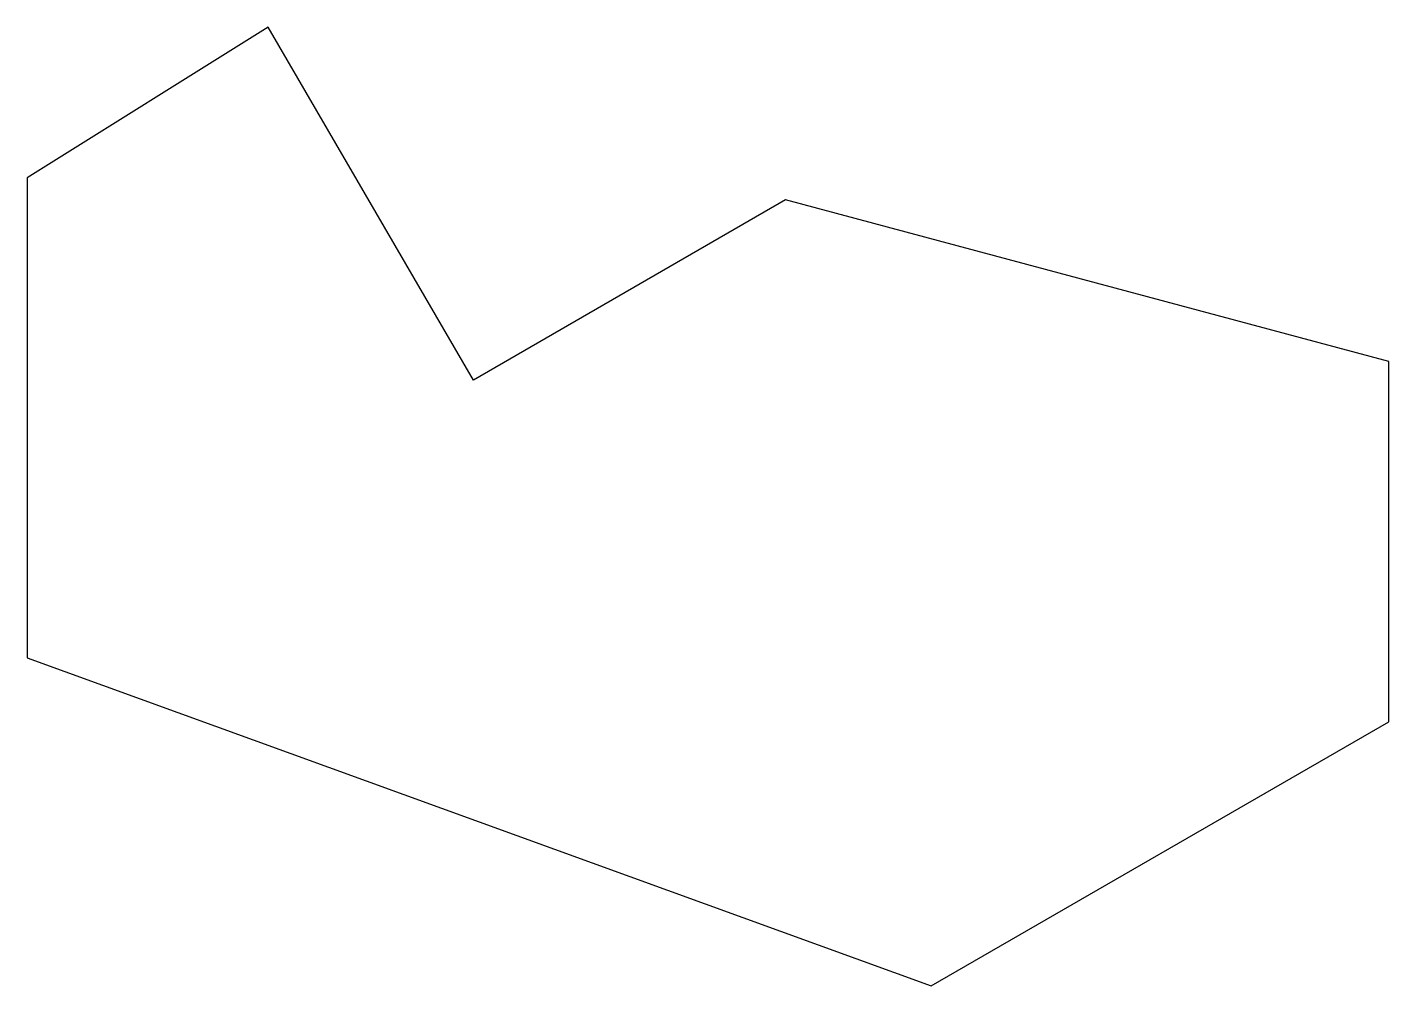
# Model space of a CAD drawing. Header units: millimetres. Extents: x 193275 to 196249, y 110521 to 111315.
# Drawn here: x 195965.8 to 196249.2, y 111115.1 to 111314.7 of the extents above.
import ezdxf

# ---------------------------------------------------------------- set-up
doc = ezdxf.new("R2010")
doc.units = ezdxf.units.MM

msp = doc.modelspace()

# ---------------------------------------------------------------- linework, layer by layer
for p, q in [((196015.97, 111314.68), (195965.79, 111283.33)), ((196058.7, 111241.2), (196015.97, 111314.68)), ((195965.79, 111283.33), (195965.79, 111183.33)), ((196123.65, 111278.7), (196058.7, 111241.2)), ((196249.22, 111245.05), (196123.65, 111278.7)), ((196249.22, 111170.05), (196249.22, 111245.05)), ((195965.79, 111183.33), (196153.96, 111115.05)), ((196153.96, 111115.05), (196249.22, 111170.05))]:
    msp.add_line(p, q)

doc.saveas('drawing.dxf')
